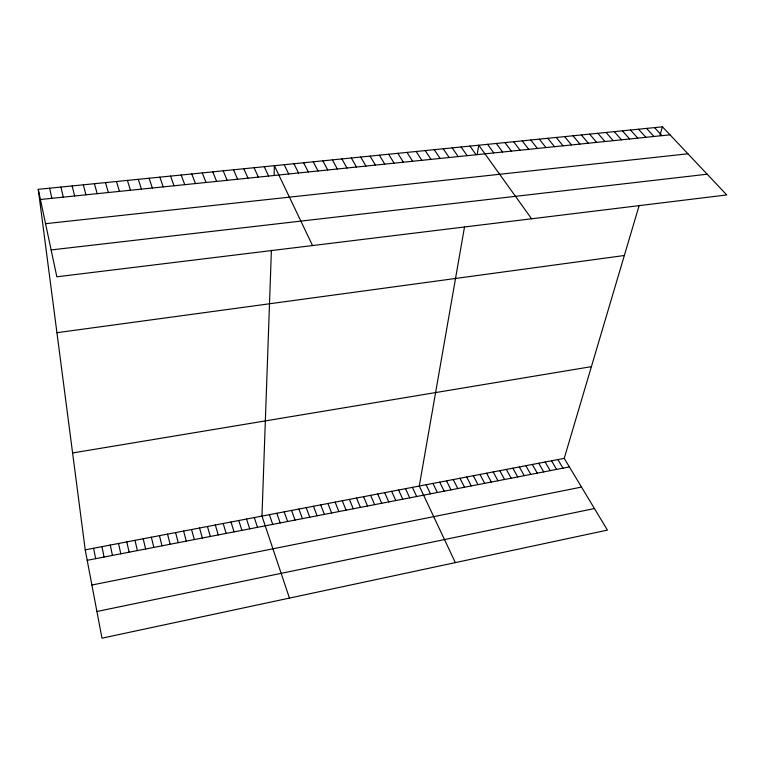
<?xml version="1.0" encoding="UTF-8"?>
<svg xmlns="http://www.w3.org/2000/svg" width="765" height="765" viewBox="0 0 765 765"><rect width="100%" height="100%" fill="white"/><g stroke="black" fill="none" stroke-linecap="round" stroke-linejoin="round"><path stroke-width="1.15" d="M271.403 250.251L261.974 516.088L289.447 598.096M274.08 174.611L274.396 165.689L312.531 245.555M464.565 226.66L419.287 486.043L455.347 562.619M477.284 153.794L478.775 145.216L531.598 218.78M38.25 189.338L56.849 276.806L726.75 194.932L662.461 126.818L38.25 189.338L85.221 549.844L101.975 638.182L607.42 530.097L564.226 458.369L639.205 205.326M660.023 135.061L662.461 126.818M96.906 611.484L594.434 508.534M91.896 585.024L581.515 487.076M87.2 560.315L569.38 466.927M85.221 549.844L564.226 458.369M72.599 452.966L591.402 366.655M56.926 332.699L624.326 255.51M51.131 249.935L707.195 174.21M45.556 223.686L687.926 153.794M40.411 199.493L670.025 134.831M654.515 127.612L662.021 135.644M646.54 128.415L653.979 136.476M638.517 129.218L645.909 137.308M630.465 130.021L637.8 138.14M622.366 130.834L629.643 138.972M614.238 131.647L621.457 139.813M606.071 132.469L613.224 140.664M597.857 133.292L604.962 141.506M589.614 134.114L596.652 142.367M581.333 134.946L588.304 143.218M573.004 135.778L579.918 144.078M564.647 136.619L571.493 144.948M556.241 137.461L563.03 145.819M547.797 138.302L554.52 146.689M539.315 139.154L545.971 147.569M530.786 140.005L537.384 148.448M522.227 140.865L528.749 149.338M513.621 141.726L520.085 150.227M504.977 142.596L511.364 151.126M496.284 143.466L502.605 152.025M487.554 144.336L493.808 152.923M469.959 146.096L476.079 154.75M461.104 146.985L467.147 155.668M452.201 147.874L458.178 156.586M443.26 148.773L449.16 157.513M434.262 149.672L440.095 158.441M425.235 150.581L430.982 159.378M416.15 151.489L421.831 160.315M407.028 152.407L412.631 161.262M397.857 153.325L403.385 162.218M388.649 154.243L394.099 163.165M379.383 155.171L384.757 164.131M557.886 459.574L563.002 468.161M551.517 460.788L556.604 469.404M370.078 156.108L375.376 165.087M545.139 462.012L550.188 470.647M538.723 463.236L543.733 471.9M360.726 157.045L365.938 166.062M532.297 464.46L537.269 473.153M525.842 465.694L530.776 474.405M351.326 157.982L356.461 167.038M519.359 466.937L524.255 475.667M341.878 158.929L346.928 168.013M512.856 468.18L517.723 476.939M506.334 469.423L511.154 478.211M332.383 159.875L337.355 168.998M499.784 470.676L504.565 479.483M493.205 471.928L497.958 480.764M322.84 160.832L327.726 169.983M486.607 473.191L491.321 482.046M479.99 474.453L484.656 483.337M313.248 161.797L318.049 170.978M473.344 475.725L477.972 484.637M466.669 476.997L471.259 485.938M303.609 162.763L308.324 171.982M459.975 478.278L464.527 487.238M453.253 479.559L457.766 488.548M293.923 163.729L298.551 172.986M446.511 480.85L450.977 489.858M439.741 482.141L444.169 491.178M284.188 164.705L288.721 173.99M432.952 483.432L437.331 492.507M426.134 484.742L430.466 493.836M264.26 166.703L268.62 176.055M412.411 487.362L416.667 496.504M405.517 488.672L409.724 497.852M254.066 167.726L258.331 177.117M398.594 490.002L402.763 499.201M391.651 491.321L395.773 500.559M243.825 168.749L247.994 178.178M384.671 492.66L388.754 501.917M377.671 493.989L381.706 503.274M233.526 169.782L237.599 179.239M370.643 495.338L374.63 504.651M363.595 496.686L367.535 506.019M223.17 170.815L227.148 180.32M356.509 498.034L360.411 507.405M349.404 499.392L353.258 508.792M212.756 171.867L216.638 181.391M342.271 500.75L346.076 510.178M335.108 502.117L338.866 511.575M202.285 172.909L206.072 182.481M327.927 503.494L331.637 512.98M320.707 504.871L324.37 514.386M191.766 173.961L195.448 183.571M313.468 506.258L317.083 515.792M306.191 507.644L309.758 517.216M181.181 175.022L184.767 184.671M298.895 509.041L302.414 518.641M291.57 510.437L295.032 520.066M170.547 176.093L174.028 185.771M284.217 511.842L287.63 521.5M276.825 513.248L280.2 522.935M159.856 177.164L163.232 186.88M269.414 514.673L272.732 524.388M149.099 178.235L152.369 187.999M254.276 517.561L257.489 527.334M138.283 179.326L141.448 189.118M246.55 519.033L249.706 528.845M238.795 520.516L241.893 530.355M127.411 180.406L130.471 190.246M231.001 522.007L234.052 531.876M223.179 523.499L226.172 533.406M116.481 181.506L119.436 191.384M215.328 525L218.264 534.936M207.449 526.502L210.327 536.475M105.493 182.606L108.334 192.522M199.531 528.013L202.352 538.015M191.575 529.533L194.348 539.564M94.439 183.715L97.174 193.669M183.6 531.063L186.306 541.123M175.587 532.593L178.235 542.691M83.328 184.824L85.948 194.817M167.535 534.123L170.136 544.259M72.149 185.943L74.654 195.974M159.455 535.672L161.998 545.837M151.346 537.221L153.822 547.415M60.913 187.071L63.304 197.141M143.198 538.77L145.618 549.002M135.013 540.339L137.375 550.599M49.61 188.2L51.886 198.317M126.799 541.907L129.103 552.206M118.556 543.485L120.793 553.812M110.275 545.062L112.445 555.428M101.955 546.65L104.069 557.054M93.607 548.247L95.654 558.68"/></g></svg>
